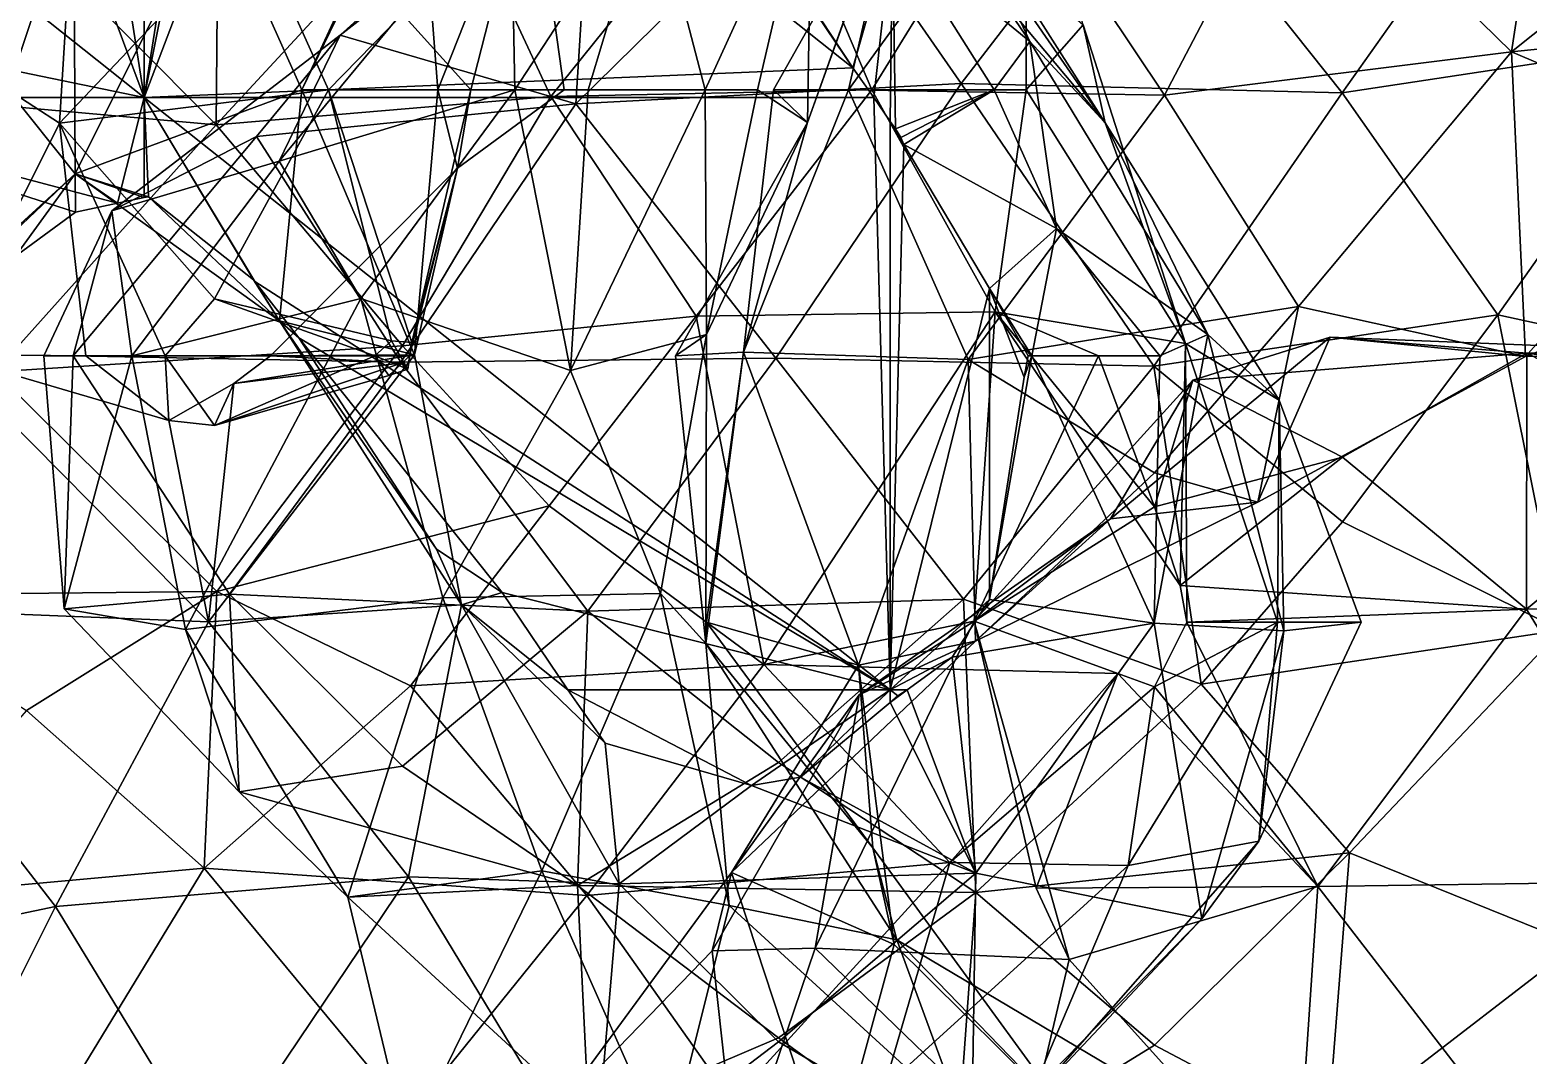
# Model space of a CAD drawing. Extents: x 290034 to 295698, y 4553723 to 4561693.
# Drawn here: x 295212.3 to 295312.7, y 4559483.7 to 4559552.4 of the extents above; entities that cross this region are included whole.
import ezdxf

# ---------------------------------------------------------------- set-up
doc = ezdxf.new("R2010")
doc.units = 0
doc.layers.add('Au_ppm_Pref_-_0_2', color=7, linetype='CONTINUOUS')

msp = doc.modelspace()

# ---------------------------------------------------------------- linework, layer by layer
at = {"layer": 'Au_ppm_Pref_-_0_2'}
for points in [[(295220, 4559547.87, 1895.91), (295170, 4559587.56, 1896.41), (295206.69, 4559583.38, 1896.98)], [(295170, 4559558.2, 1895.47), (295170, 4559587.56, 1896.41), (295220, 4559547.87, 1895.91)], [(295220, 4559547.87, 1895.91), (295206.69, 4559583.38, 1896.98), (295214.99, 4559579.83, 1897.02)], [(295220, 4559547.87, 1895.91), (295214.99, 4559579.83, 1897.02), (295220, 4559577.09, 1897.01)], [(295231.6, 4559578.35, 1897.9), (295220, 4559547.87, 1895.91), (295225.45, 4559574.99, 1897.33)], [(295220, 4559547.87, 1895.91), (295231.6, 4559578.35, 1897.9), (295267.49, 4559549.86, 1899.42)], [(295267.49, 4559549.86, 1899.42), (295231.6, 4559578.35, 1897.9), (295259.23, 4559562.12, 1899.01)], [(295224.24, 4559574.6, 1897.23), (295220, 4559547.87, 1895.91), (295220, 4559577.09, 1897.01)], [(295225.45, 4559574.99, 1897.33), (295220, 4559547.87, 1895.91), (295224.24, 4559574.6, 1897.23)], [(295270.62, 4559563.34, 1841.19), (295264.44, 4559546.19, 1834.75), (295272.03, 4559567.41, 1835.43)], [(295264.74, 4559564.03, 1828.58), (295272.03, 4559567.41, 1835.43), (295264.44, 4559546.19, 1834.75)], [(295297.27, 4559564.99, 1845.3), (295314.23, 4559567.92, 1841.68), (295311.63, 4559550.93, 1847.91)], [(295311.63, 4559550.93, 1847.91), (295314.23, 4559567.92, 1841.68), (295325.49, 4559561.97, 1845.73)], [(295225, 4559566.6, 1861.43), (295207.41, 4559563.5, 1863.29), (295224.81, 4559546.03, 1862.28)], [(295225, 4559566.6, 1861.43), (295224.81, 4559546.03, 1862.28), (295240.33, 4559562.8, 1862.39)], [(295270.15, 4559559.19, 1894.64), (295269.4, 4559566.19, 1890), (295279.35, 4559551.61, 1889.89)], [(295275.1, 4559560.77, 1884.57), (295279.35, 4559551.61, 1889.89), (295269.4, 4559566.19, 1890)], [(295313.19, 4559566.41, 1807.09), (295287.05, 4559564.8, 1807.21), (295300.29, 4559548.18, 1807.2)], [(295300.29, 4559548.18, 1807.2), (295323.73, 4559551.72, 1807.5), (295313.19, 4559566.41, 1807.09)], [(295250.04, 4559565.19, 1811.64), (295244.56, 4559562.38, 1817.43), (295233.13, 4559552.03, 1812.01)], [(295248.92, 4559547.45, 1806.89), (295250.04, 4559565.19, 1811.64), (295233.13, 4559552.03, 1812.01)], [(295247.24, 4559547.93, 1866.03), (295261.45, 4559565.59, 1866.03), (295240.33, 4559562.8, 1862.39)], [(295247.24, 4559547.93, 1866.03), (295268.75, 4559548.37, 1867.94), (295261.45, 4559565.59, 1866.03)], [(295264.83, 4559563.09, 1807.69), (295250.04, 4559565.19, 1811.64), (295248.92, 4559547.45, 1806.89)], [(295261.45, 4559565.59, 1866.03), (295268.75, 4559548.37, 1867.94), (295279.09, 4559565.1, 1870.44)], [(295279.11, 4559548.37, 1871.99), (295279.09, 4559565.1, 1870.44), (295268.75, 4559548.37, 1867.94)], [(295288.37, 4559548.02, 1845.91), (295278.07, 4559563.43, 1844.81), (295297.27, 4559564.99, 1845.3)], [(295279.11, 4559548.37, 1871.99), (295282.92, 4559552.74, 1876.83), (295279.09, 4559565.1, 1870.44)], [(295288.37, 4559548.02, 1845.91), (295297.27, 4559564.99, 1845.3), (295311.63, 4559550.93, 1847.91)], [(295238.43, 4559564.59, 1888.71), (295237.3, 4559562.96, 1889.78), (295230.57, 4559548.37, 1889.98)], [(295238.43, 4559564.59, 1888.71), (295230.57, 4559548.37, 1889.98), (295239.68, 4559548.37, 1883.89)], [(295245.93, 4559564.19, 1883.97), (295241.88, 4559548.37, 1880.61), (295237.3, 4559553.45, 1881.07)], [(295238.43, 4559564.59, 1888.71), (295239.68, 4559548.37, 1883.89), (295245.93, 4559564.19, 1883.97)], [(295248.15, 4559548.37, 1882.77), (295245.93, 4559564.19, 1883.97), (295239.68, 4559548.37, 1883.89)], [(295248.15, 4559548.37, 1882.77), (295241.88, 4559548.37, 1880.61), (295245.93, 4559564.19, 1883.97)], [(295264.74, 4559564.03, 1828.58), (295257.6, 4559548.37, 1825.68), (295253.96, 4559562.33, 1822.03)], [(295264.74, 4559564.03, 1828.58), (295261.09, 4559548.37, 1829.31), (295257.6, 4559548.37, 1825.68)], [(295264.44, 4559546.19, 1834.75), (295261.09, 4559548.37, 1829.31), (295264.74, 4559564.03, 1828.58)], [(295287.05, 4559564.8, 1807.21), (295264.83, 4559563.09, 1807.69), (295274.75, 4559548.8, 1807.09)], [(295287.05, 4559564.8, 1807.21), (295274.75, 4559548.8, 1807.09), (295300.29, 4559548.18, 1807.2)], [(295207.41, 4559563.5, 1863.29), (295198.78, 4559548.35, 1864.56), (295224.81, 4559546.03, 1862.28)], [(295264.83, 4559563.09, 1807.69), (295248.92, 4559547.45, 1806.89), (295274.75, 4559548.8, 1807.09)], [(295262.16, 4559548.37, 1841.19), (295270.62, 4559563.34, 1841.19), (295267.19, 4559548.37, 1844.92)], [(295270.62, 4559563.34, 1841.19), (295262.16, 4559548.37, 1841.19), (295264.44, 4559546.19, 1834.75)], [(295288.37, 4559548.02, 1845.91), (295267.19, 4559548.37, 1844.92), (295278.07, 4559563.43, 1844.81)], [(295270.62, 4559563.34, 1841.19), (295278.07, 4559563.43, 1844.81), (295267.19, 4559548.37, 1844.92)], [(295237.3, 4559562.96, 1889.78), (295224.7, 4559561.47, 1893.07), (295230.57, 4559548.37, 1889.98)], [(295247.24, 4559547.93, 1866.03), (295240.33, 4559562.8, 1862.39), (295224.81, 4559546.03, 1862.28)], [(295244.84, 4559548.37, 1819.82), (295229.04, 4559543.61, 1816.49), (295244.56, 4559562.38, 1817.43)], [(295244.56, 4559562.38, 1817.43), (295229.04, 4559543.61, 1816.49), (295233.13, 4559552.03, 1812.01)], [(295244.84, 4559548.37, 1819.82), (295244.56, 4559562.38, 1817.43), (295253.96, 4559562.33, 1822.03)], [(295249.76, 4559548.37, 1823.37), (295244.84, 4559548.37, 1819.82), (295253.96, 4559562.33, 1822.03)], [(295257.6, 4559548.37, 1825.68), (295249.76, 4559548.37, 1823.37), (295253.96, 4559562.33, 1822.03)], [(295267.49, 4559549.86, 1899.42), (295259.23, 4559562.12, 1899.01), (295259.68, 4559561.69, 1899.03)], [(295334.9, 4559553.33, 1848.93), (295311.63, 4559550.93, 1847.91), (295325.49, 4559561.97, 1845.73)], [(295214.33, 4559546.14, 1883.23), (295210.87, 4559548.37, 1888.71), (295215.28, 4559561.69, 1888.71)], [(295210.87, 4559548.37, 1888.71), (295215.36, 4559542.74, 1893.11), (295215.28, 4559561.69, 1888.71)], [(295214.33, 4559546.14, 1883.23), (295215.28, 4559561.69, 1888.71), (295227.23, 4559559.76, 1883.71)], [(295215.28, 4559561.69, 1888.71), (295215.36, 4559542.74, 1893.11), (295224.7, 4559561.47, 1893.07)], [(295230.57, 4559548.37, 1889.98), (295224.7, 4559561.47, 1893.07), (295215.36, 4559542.74, 1893.11)], [(295259.68, 4559561.69, 1899.03), (295270.15, 4559559.19, 1894.64), (295267.49, 4559549.86, 1899.42)], [(295284.41, 4559546.16, 1883.25), (295275.1, 4559560.77, 1884.57), (295271.68, 4559561.35, 1882.77)], [(295284.41, 4559546.16, 1883.25), (295271.68, 4559561.35, 1882.77), (295275.1, 4559559.63, 1880.58)], [(295284.41, 4559546.16, 1883.25), (295279.35, 4559551.61, 1889.89), (295275.1, 4559560.77, 1884.57)], [(295214.33, 4559546.14, 1883.23), (295227.23, 4559559.76, 1883.71), (295232.35, 4559548.37, 1880.43)], [(295232.35, 4559548.37, 1880.43), (295227.23, 4559559.76, 1883.71), (295237.3, 4559553.45, 1881.07)], [(295270.15, 4559559.19, 1894.64), (295268.89, 4559547.87, 1899.44), (295267.49, 4559549.86, 1899.42)], [(295270.15, 4559559.19, 1894.64), (295270, 4559546.26, 1899.47), (295268.89, 4559547.87, 1899.44)], [(295270.15, 4559559.19, 1894.64), (295270.35, 4559545.76, 1899.48), (295270, 4559546.26, 1899.47)], [(295276.97, 4559548.37, 1894.64), (295270.35, 4559545.76, 1899.48), (295270.15, 4559559.19, 1894.64)], [(295276.97, 4559548.37, 1894.64), (295270.15, 4559559.19, 1894.64), (295279.35, 4559551.61, 1889.89)], [(295284.41, 4559546.16, 1883.25), (295275.1, 4559559.63, 1880.58), (295282.92, 4559552.74, 1876.83)], [(295220, 4559547.87, 1895.91), (295191.46, 4559547.87, 1895.47), (295170, 4559558.2, 1895.47)], [(295232.35, 4559548.37, 1880.43), (295237.3, 4559553.45, 1881.07), (295241.88, 4559548.37, 1880.61)], [(295334.9, 4559553.33, 1848.93), (295325.49, 4559545.06, 1851.97), (295311.63, 4559550.93, 1847.91)], [(295229.04, 4559543.61, 1816.49), (295217.82, 4559540.28, 1811.49), (295233.13, 4559552.03, 1812.01)], [(295227.52, 4559545.25, 1807.92), (295233.13, 4559552.03, 1812.01), (295217.82, 4559540.28, 1811.49)], [(295227.52, 4559545.25, 1807.92), (295248.92, 4559547.45, 1806.89), (295233.13, 4559552.03, 1812.01)], [(295279.11, 4559548.37, 1871.99), (295289.78, 4559531.38, 1876.83), (295282.92, 4559552.74, 1876.83)], [(295284.41, 4559546.16, 1883.25), (295282.92, 4559552.74, 1876.83), (295289.78, 4559531.38, 1876.83)], [(295276.97, 4559548.37, 1894.64), (295279.35, 4559551.61, 1889.89), (295281.13, 4559539.08, 1894.64)], [(295281.13, 4559539.08, 1894.64), (295279.35, 4559551.61, 1889.89), (295291.29, 4559531.98, 1888.68)], [(295284.41, 4559546.16, 1883.25), (295291.29, 4559531.98, 1888.68), (295279.35, 4559551.61, 1889.89)], [(295288.37, 4559548.02, 1845.91), (295311.63, 4559550.93, 1847.91), (295297.36, 4559533.86, 1849.61)], [(295312.58, 4559530.51, 1853.18), (295297.36, 4559533.86, 1849.61), (295311.63, 4559550.93, 1847.91)], [(295300.29, 4559548.18, 1807.2), (295310.72, 4559533.3, 1807.5), (295323.73, 4559551.72, 1807.5)], [(295310.72, 4559533.3, 1807.5), (295327.8, 4559529.57, 1810.02), (295323.73, 4559551.72, 1807.5)], [(295311.63, 4559550.93, 1847.91), (295325.49, 4559545.06, 1851.97), (295312.58, 4559530.51, 1853.18)], [(295267.49, 4559549.86, 1899.42), (295268.89, 4559547.87, 1899.44), (295220, 4559547.87, 1895.91)], [(295198.78, 4559548.35, 1864.56), (295209.98, 4559529.49, 1864), (295224.81, 4559546.03, 1862.28)], [(295206.57, 4559530.66, 1887.51), (295215.36, 4559542.74, 1893.11), (295210.87, 4559548.37, 1888.71)], [(295206.57, 4559530.66, 1887.51), (295210.87, 4559548.37, 1888.71), (295214.33, 4559546.14, 1883.23)], [(295224.7, 4559534.37, 1881.49), (295214.33, 4559546.14, 1883.23), (295232.35, 4559548.37, 1880.43)], [(295229.06, 4559532.9, 1894.64), (295230.57, 4559548.37, 1889.98), (295215.36, 4559542.74, 1893.11)], [(295224.7, 4559534.37, 1881.49), (295232.35, 4559548.37, 1880.43), (295236.58, 4559531.57, 1876.83)], [(295247.24, 4559547.93, 1866.03), (295224.81, 4559546.03, 1862.28), (295237.3, 4559531.24, 1862.82)], [(295244.84, 4559548.37, 1819.82), (295234.52, 4559534.4, 1820.03), (295229.04, 4559543.61, 1816.49)], [(295238.11, 4559530.62, 1888.75), (295230.57, 4559548.37, 1889.98), (295229.06, 4559532.9, 1894.64)], [(295238.11, 4559530.62, 1888.75), (295239.68, 4559548.37, 1883.89), (295230.57, 4559548.37, 1889.98)], [(295232.35, 4559548.37, 1880.43), (295241.88, 4559548.37, 1880.61), (295237.94, 4559531.46, 1876.83)], [(295232.35, 4559548.37, 1880.43), (295237.94, 4559531.46, 1876.83), (295236.58, 4559531.57, 1876.83)], [(295234.52, 4559534.4, 1820.03), (295244.84, 4559548.37, 1819.82), (295248.57, 4559529.57, 1823.72)], [(295247.24, 4559547.93, 1866.03), (295237.3, 4559531.24, 1862.82), (295256.98, 4559533.22, 1866.7)], [(295241, 4559543.13, 1882.77), (295237.94, 4559531.46, 1876.83), (295241.88, 4559548.37, 1880.61)], [(295238.11, 4559530.62, 1888.75), (295241, 4559543.13, 1882.77), (295239.68, 4559548.37, 1883.89)], [(295248.15, 4559548.37, 1882.77), (295239.68, 4559548.37, 1883.89), (295241, 4559543.13, 1882.77)], [(295248.15, 4559548.37, 1882.77), (295241, 4559543.13, 1882.77), (295241.88, 4559548.37, 1880.61)], [(295248.57, 4559529.57, 1823.72), (295244.84, 4559548.37, 1819.82), (295249.76, 4559548.37, 1823.37)], [(295247.24, 4559547.93, 1866.03), (295256.98, 4559533.22, 1866.7), (295268.75, 4559548.37, 1867.94)], [(295248.57, 4559529.57, 1823.72), (295257.6, 4559548.37, 1825.68), (295257.67, 4559531.98, 1830.1)], [(295257.6, 4559548.37, 1825.68), (295248.57, 4559529.57, 1823.72), (295249.76, 4559548.37, 1823.37)], [(295274.75, 4559548.8, 1807.09), (295248.92, 4559547.45, 1806.89), (295262.33, 4559530.4, 1806.39)], [(295256.98, 4559533.22, 1866.7), (295277.03, 4559533.5, 1869.84), (295268.75, 4559548.37, 1867.94)], [(295261.09, 4559548.37, 1829.31), (295257.67, 4559531.98, 1830.1), (295257.6, 4559548.37, 1825.68)], [(295264.44, 4559546.19, 1834.75), (295257.67, 4559531.98, 1830.1), (295261.09, 4559548.37, 1829.31)], [(295262.16, 4559548.37, 1841.19), (295267.19, 4559548.37, 1844.92), (295260.17, 4559530.81, 1841.31)], [(295260.17, 4559530.81, 1841.31), (295267.19, 4559548.37, 1844.92), (295275.22, 4559530.31, 1846.73)], [(295264.44, 4559546.19, 1834.75), (295262.16, 4559548.37, 1841.19), (295260.17, 4559530.81, 1841.31)], [(295274.75, 4559548.8, 1807.09), (295262.33, 4559530.4, 1806.39), (295287.67, 4559529.87, 1807.59)], [(295288.37, 4559548.02, 1845.91), (295275.22, 4559530.31, 1846.73), (295267.19, 4559548.37, 1844.92)], [(295279.11, 4559548.37, 1871.99), (295268.75, 4559548.37, 1867.94), (295277.03, 4559533.5, 1869.84)], [(295276.97, 4559548.37, 1894.64), (295270.7, 4559545.19, 1899.49), (295270.35, 4559545.76, 1899.48)], [(295270.91, 4559544.71, 1899.49), (295270.7, 4559545.19, 1899.49), (295276.97, 4559548.37, 1894.64)], [(295270.91, 4559544.71, 1899.49), (295276.97, 4559548.37, 1894.64), (295281.13, 4559539.08, 1894.64)], [(295300.29, 4559548.18, 1807.2), (295274.75, 4559548.8, 1807.09), (295287.67, 4559529.87, 1807.59)], [(295288.37, 4559548.02, 1845.91), (295297.36, 4559533.86, 1849.61), (295275.22, 4559530.31, 1846.73)], [(295277.03, 4559533.5, 1869.84), (295289.78, 4559531.38, 1876.83), (295279.11, 4559548.37, 1871.99)], [(295300.29, 4559548.18, 1807.2), (295287.67, 4559529.87, 1807.59), (295310.72, 4559533.3, 1807.5)], [(295220, 4559547.87, 1895.91), (295218.2, 4559540.78, 1895.47), (295191.46, 4559547.87, 1895.47)], [(295215.39, 4559540.18, 1895.39), (295203.34, 4559531.36, 1894.69), (295191.46, 4559547.87, 1895.47)], [(295218.2, 4559540.78, 1895.47), (295215.39, 4559540.18, 1895.39), (295191.46, 4559547.87, 1895.47)], [(295220, 4559547.87, 1895.91), (295220, 4559541.16, 1895.52), (295218.2, 4559540.78, 1895.47)], [(295220.29, 4559541.2, 1895.55), (295220, 4559541.16, 1895.52), (295220, 4559547.87, 1895.91)], [(295220, 4559547.87, 1895.91), (295227.32, 4559535.66, 1895.88), (295220.29, 4559541.2, 1895.55)], [(295220, 4559547.87, 1895.91), (295227.42, 4559535.54, 1895.88), (295227.32, 4559535.66, 1895.88)], [(295270, 4559508.19, 1898.22), (295227.42, 4559535.54, 1895.88), (295220, 4559547.87, 1895.91)], [(295268.89, 4559547.87, 1899.44), (295270, 4559508.19, 1898.22), (295220, 4559547.87, 1895.91)], [(295227.52, 4559545.25, 1807.92), (295237.2, 4559530.14, 1805.25), (295248.92, 4559547.45, 1806.89)], [(295248.92, 4559547.45, 1806.89), (295237.2, 4559530.14, 1805.25), (295262.33, 4559530.4, 1806.39)], [(295270, 4559508.19, 1898.22), (295268.89, 4559547.87, 1899.44), (295270, 4559546.26, 1899.47)], [(295216.09, 4559530.55, 1882.77), (295206.57, 4559530.66, 1887.51), (295214.33, 4559546.14, 1883.23)], [(295237.3, 4559531.24, 1862.82), (295224.81, 4559546.03, 1862.28), (295209.98, 4559529.49, 1864)], [(295221.39, 4559530.55, 1881.21), (295214.33, 4559546.14, 1883.23), (295224.7, 4559534.37, 1881.49)], [(295221.39, 4559530.55, 1881.21), (295216.09, 4559530.55, 1882.77), (295214.33, 4559546.14, 1883.23)], [(295264.44, 4559546.19, 1834.75), (295260.17, 4559530.81, 1841.31), (295255.61, 4559530.55, 1835.25)], [(295264.44, 4559546.19, 1834.75), (295255.61, 4559530.55, 1835.25), (295257.67, 4559531.98, 1830.1)], [(295270.35, 4559545.76, 1899.48), (295270.91, 4559544.71, 1899.49), (295270, 4559546.26, 1899.47)], [(295270, 4559546.26, 1899.47), (295270.91, 4559544.71, 1899.49), (295270, 4559508.19, 1898.22)], [(295284.41, 4559546.16, 1883.25), (295296.07, 4559527.58, 1882.77), (295291.29, 4559531.98, 1888.68)], [(295284.41, 4559546.16, 1883.25), (295289.78, 4559531.38, 1876.83), (295296.07, 4559527.58, 1882.77)], [(295215.24, 4559530.55, 1807.03), (295237.2, 4559530.14, 1805.25), (295227.52, 4559545.25, 1807.92)], [(295215.24, 4559530.55, 1807.03), (295227.52, 4559545.25, 1807.92), (295217.82, 4559540.28, 1811.49)], [(295270.35, 4559545.76, 1899.48), (295270.7, 4559545.19, 1899.49), (295270.91, 4559544.71, 1899.49)], [(295325.49, 4559545.06, 1851.97), (295335.03, 4559539.3, 1854.54), (295312.58, 4559530.51, 1853.18)], [(295270.91, 4559544.71, 1899.49), (295276.64, 4559535.07, 1899.59), (295270, 4559508.19, 1898.22)], [(295276.64, 4559535.07, 1899.59), (295270.91, 4559544.71, 1899.49), (295281.13, 4559539.08, 1894.64)], [(295229.04, 4559543.61, 1816.49), (295219.17, 4559530.55, 1816.03), (295217.82, 4559540.28, 1811.49)], [(295219.17, 4559530.55, 1816.03), (295229.04, 4559543.61, 1816.49), (295234.52, 4559534.4, 1820.03)], [(295238.11, 4559530.62, 1888.75), (295228.46, 4559530.55, 1882.77), (295241, 4559543.13, 1882.77)], [(295228.46, 4559530.55, 1882.77), (295237.77, 4559530.55, 1877.05), (295241, 4559543.13, 1882.77)], [(295241, 4559543.13, 1882.77), (295237.77, 4559530.55, 1877.05), (295237.94, 4559531.46, 1876.83)], [(295201.01, 4559529.65, 1894.56), (295215.36, 4559542.74, 1893.11), (295200.64, 4559529.28, 1894.53)], [(295215.36, 4559542.74, 1893.11), (295206.57, 4559530.66, 1887.51), (295200.64, 4559529.28, 1894.53)], [(295203.34, 4559531.36, 1894.69), (295215.36, 4559542.74, 1893.11), (295201.01, 4559529.65, 1894.56)], [(295215.36, 4559542.74, 1893.11), (295203.34, 4559531.36, 1894.69), (295215.39, 4559540.18, 1895.39)], [(295220, 4559541.16, 1895.52), (295215.36, 4559542.74, 1893.11), (295218.2, 4559540.78, 1895.47)], [(295220.29, 4559541.2, 1895.55), (295215.36, 4559542.74, 1893.11), (295220, 4559541.16, 1895.52)], [(295218.2, 4559540.78, 1895.47), (295215.36, 4559542.74, 1893.11), (295215.39, 4559540.18, 1895.39)], [(295229.06, 4559532.9, 1894.64), (295215.36, 4559542.74, 1893.11), (295220.29, 4559541.2, 1895.55)], [(295229.06, 4559532.9, 1894.64), (295220.29, 4559541.2, 1895.55), (295227.32, 4559535.66, 1895.88)], [(295215.24, 4559530.55, 1807.03), (295217.82, 4559540.28, 1811.49), (295213.28, 4559530.55, 1811.49)], [(295219.17, 4559530.55, 1816.03), (295213.28, 4559530.55, 1811.49), (295217.82, 4559540.28, 1811.49)], [(295276.64, 4559535.07, 1899.59), (295281.13, 4559539.08, 1894.64), (295279.49, 4559530.55, 1899.53)], [(295281.13, 4559539.08, 1894.64), (295288.06, 4559530.55, 1894.64), (295279.49, 4559530.55, 1899.53)], [(295281.13, 4559539.08, 1894.64), (295291.29, 4559531.98, 1888.68), (295288.06, 4559530.55, 1894.64)], [(295312.58, 4559530.51, 1853.18), (295335.03, 4559539.3, 1854.54), (295325.21, 4559530.78, 1858.8)], [(295227.42, 4559535.54, 1895.88), (295229.06, 4559532.9, 1894.64), (295227.32, 4559535.66, 1895.88)], [(295230.37, 4559531.76, 1895.93), (295227.42, 4559535.54, 1895.88), (295270, 4559508.19, 1898.22)], [(295230.37, 4559531.76, 1895.93), (295229.06, 4559532.9, 1894.64), (295227.42, 4559535.54, 1895.88)], [(295276.64, 4559535.07, 1899.59), (295276.64, 4559514.23, 1898.91), (295270, 4559508.19, 1898.22)], [(295276.64, 4559535.07, 1899.59), (295278.97, 4559529.13, 1899.57), (295276.64, 4559514.23, 1898.91)], [(295276.64, 4559535.07, 1899.59), (295279.23, 4559530.55, 1899.64), (295278.97, 4559529.13, 1899.57)], [(295276.64, 4559535.07, 1899.59), (295279.49, 4559530.55, 1899.53), (295279.23, 4559530.55, 1899.64)], [(295219.17, 4559530.55, 1816.03), (295234.52, 4559534.4, 1820.03), (295222.76, 4559512.22, 1818.52)], [(295235.45, 4559530.55, 1876.83), (295221.39, 4559530.55, 1881.21), (295224.7, 4559534.37, 1881.49)], [(295234.52, 4559534.4, 1820.03), (295240.01, 4559514.36, 1822.36), (295222.76, 4559512.22, 1818.52)], [(295235.45, 4559530.55, 1876.83), (295224.7, 4559534.37, 1881.49), (295236.58, 4559531.57, 1876.83)], [(295240.01, 4559514.36, 1822.36), (295234.52, 4559534.4, 1820.03), (295248.57, 4559529.57, 1823.72)], [(295275.22, 4559530.31, 1846.73), (295297.36, 4559533.86, 1849.61), (295287.7, 4559522.72, 1850.46)], [(295297.36, 4559533.86, 1849.61), (295294.63, 4559520.75, 1853.07), (295287.7, 4559522.72, 1850.46)], [(295294.63, 4559520.75, 1853.07), (295297.36, 4559533.86, 1849.61), (295312.58, 4559530.51, 1853.18)], [(295239.58, 4559517.6, 1895.96), (295229.06, 4559532.9, 1894.64), (295230.37, 4559531.76, 1895.93)], [(295241.26, 4559513.88, 1894.29), (295229.06, 4559532.9, 1894.64), (295239.58, 4559517.6, 1895.96)], [(295238.11, 4559530.62, 1888.75), (295229.06, 4559532.9, 1894.64), (295241.26, 4559513.88, 1894.29)], [(295247.14, 4559520.51, 1866.24), (295256.98, 4559533.22, 1866.7), (295237.3, 4559531.24, 1862.82)], [(295247.14, 4559520.51, 1866.24), (295261.52, 4559509.88, 1869.54), (295256.98, 4559533.22, 1866.7)], [(295261.52, 4559509.88, 1869.54), (295277.03, 4559533.5, 1869.84), (295256.98, 4559533.22, 1866.7)], [(295277.03, 4559533.5, 1869.84), (295261.52, 4559509.88, 1869.54), (295275.61, 4559512.79, 1865.22)], [(295275.61, 4559512.79, 1865.22), (295283.95, 4559530.55, 1866.72), (295277.03, 4559533.5, 1869.84)], [(295289.42, 4559515.17, 1870.89), (295289.78, 4559531.38, 1876.83), (295277.03, 4559533.5, 1869.84)], [(295287.7, 4559520.45, 1868.31), (295289.42, 4559515.17, 1870.89), (295277.03, 4559533.5, 1869.84)], [(295287.7, 4559520.45, 1868.31), (295277.03, 4559533.5, 1869.84), (295283.95, 4559530.55, 1866.72)], [(295310.72, 4559533.3, 1807.5), (295287.67, 4559529.87, 1807.59), (295300.3, 4559519.44, 1807.79)], [(295300.3, 4559519.44, 1807.79), (295314.97, 4559512.19, 1810.42), (295310.72, 4559533.3, 1807.5)], [(295327.8, 4559529.57, 1810.02), (295310.72, 4559533.3, 1807.5), (295314.97, 4559512.19, 1810.42)], [(295257.67, 4559531.98, 1830.1), (295254.6, 4559514.65, 1829.61), (295248.57, 4559529.57, 1823.72)], [(295257.67, 4559531.98, 1830.1), (295257.63, 4559511.29, 1836.24), (295254.6, 4559514.65, 1829.61)], [(295255.61, 4559530.55, 1835.25), (295257.63, 4559511.29, 1836.24), (295257.67, 4559531.98, 1830.1)], [(295288.06, 4559530.55, 1894.64), (295291.29, 4559531.98, 1888.68), (295287.69, 4559512.66, 1894.66)], [(295291.29, 4559531.98, 1888.68), (295296.38, 4559512.14, 1888.4), (295287.69, 4559512.66, 1894.66)], [(295296.38, 4559512.14, 1888.4), (295291.29, 4559531.98, 1888.68), (295296.07, 4559527.58, 1882.77)], [(295224.86, 4559514.77, 1865.81), (295237.3, 4559531.24, 1862.82), (295209.98, 4559529.49, 1864)], [(295247.14, 4559520.51, 1866.24), (295237.3, 4559531.24, 1862.82), (295224.86, 4559514.77, 1865.81)], [(295243.99, 4559514.71, 1896.2), (295230.37, 4559531.76, 1895.93), (295270, 4559508.19, 1898.22)], [(295243.99, 4559514.71, 1896.2), (295239.58, 4559517.6, 1895.96), (295230.37, 4559531.76, 1895.93)], [(295235.45, 4559530.55, 1876.83), (295236.58, 4559531.57, 1876.83), (295237.67, 4559529.67, 1876.2)], [(295236.58, 4559531.57, 1876.83), (295237.94, 4559531.46, 1876.83), (295237.67, 4559529.67, 1876.2)], [(295237.77, 4559530.55, 1877.05), (295237.67, 4559529.67, 1876.2), (295237.94, 4559531.46, 1876.83)], [(295290.27, 4559528.93, 1863.64), (295284.75, 4559519.65, 1858.09), (295299.47, 4559531.8, 1859)], [(295294.63, 4559520.75, 1853.07), (295299.47, 4559531.8, 1859), (295284.75, 4559519.65, 1858.09)], [(295289.42, 4559515.17, 1870.89), (295289.88, 4559512.73, 1871.92), (295289.78, 4559531.38, 1876.83)], [(295296.07, 4559527.58, 1882.77), (295289.78, 4559531.38, 1876.83), (295295.94, 4559512.73, 1877.6)], [(295295.94, 4559512.73, 1877.6), (295289.78, 4559531.38, 1876.83), (295289.88, 4559512.73, 1871.92)], [(295290.27, 4559528.93, 1863.64), (295299.47, 4559531.8, 1859), (295312.66, 4559530.74, 1865)], [(295299.47, 4559531.8, 1859), (295294.63, 4559520.75, 1853.07), (295312.58, 4559530.51, 1853.18)], [(295312.58, 4559530.51, 1853.18), (295325.21, 4559530.78, 1858.8), (295299.47, 4559531.8, 1859)], [(295299.47, 4559531.8, 1859), (295325.21, 4559530.78, 1858.8), (295312.66, 4559530.74, 1865)], [(295206.57, 4559530.66, 1887.51), (295224.3, 4559512.74, 1888.74), (295198.49, 4559513.78, 1887.39)], [(295221.64, 4559526.22, 1882.77), (295224.3, 4559512.74, 1888.74), (295206.57, 4559530.66, 1887.51)], [(295216.09, 4559530.55, 1882.77), (295221.64, 4559526.22, 1882.77), (295206.57, 4559530.66, 1887.51)], [(295215.24, 4559530.55, 1807.03), (295213.28, 4559530.55, 1811.49), (295214.64, 4559513.61, 1811.95)], [(295219.17, 4559530.55, 1816.03), (295214.64, 4559513.61, 1811.95), (295213.28, 4559530.55, 1811.49)], [(295215.24, 4559530.55, 1807.03), (295214.64, 4559513.61, 1811.95), (295225.72, 4559514.6, 1806.66)], [(295219.17, 4559530.55, 1816.03), (295222.76, 4559512.22, 1818.52), (295214.64, 4559513.61, 1811.95)], [(295215.24, 4559530.55, 1807.03), (295225.72, 4559514.6, 1806.66), (295237.2, 4559530.14, 1805.25)], [(295221.39, 4559530.55, 1881.21), (295221.64, 4559526.22, 1882.77), (295216.09, 4559530.55, 1882.77)], [(295221.39, 4559530.55, 1881.21), (295224.7, 4559525.89, 1881.21), (295221.64, 4559526.22, 1882.77)], [(295235.45, 4559530.55, 1876.83), (295224.7, 4559525.89, 1881.21), (295221.39, 4559530.55, 1881.21)], [(295238.11, 4559530.62, 1888.75), (295241.26, 4559513.88, 1894.29), (295224.3, 4559512.74, 1888.74)], [(295238.11, 4559530.62, 1888.75), (295224.3, 4559512.74, 1888.74), (295226.01, 4559528.7, 1882.77)], [(295235.45, 4559530.55, 1876.83), (295236.38, 4559529.25, 1876.83), (295224.7, 4559525.89, 1881.21)], [(295224.7, 4559525.89, 1881.21), (295236.38, 4559529.25, 1876.83), (295237.3, 4559530.1, 1876.98)], [(295224.7, 4559525.89, 1881.21), (295237.3, 4559530.1, 1876.98), (295226.01, 4559528.7, 1882.77)], [(295225.72, 4559514.6, 1806.66), (295249.73, 4559513.45, 1806.43), (295237.2, 4559530.14, 1805.25)], [(295238.11, 4559530.62, 1888.75), (295226.01, 4559528.7, 1882.77), (295228.46, 4559530.55, 1882.77)], [(295228.46, 4559530.55, 1882.77), (295226.01, 4559528.7, 1882.77), (295237.3, 4559530.1, 1876.98)], [(295228.46, 4559530.55, 1882.77), (295237.3, 4559530.1, 1876.98), (295237.77, 4559530.55, 1877.05)], [(295235.45, 4559530.55, 1876.83), (295237.67, 4559529.67, 1876.2), (295236.38, 4559529.25, 1876.83)], [(295237.3, 4559530.1, 1876.98), (295236.38, 4559529.25, 1876.83), (295237.67, 4559529.67, 1876.2)], [(295262.33, 4559530.4, 1806.39), (295237.2, 4559530.14, 1805.25), (295249.73, 4559513.45, 1806.43)], [(295237.3, 4559530.1, 1876.98), (295237.67, 4559529.67, 1876.2), (295237.77, 4559530.55, 1877.05)], [(295249.73, 4559513.45, 1806.43), (295274.91, 4559514.26, 1807.57), (295262.33, 4559530.4, 1806.39)], [(295260.17, 4559530.81, 1841.31), (295257.63, 4559511.29, 1836.24), (295255.61, 4559530.55, 1835.25)], [(295260.17, 4559530.81, 1841.31), (295257.68, 4559512.73, 1841.19), (295257.63, 4559511.29, 1836.24)], [(295257.68, 4559512.73, 1841.19), (295260.17, 4559530.81, 1841.31), (295267.86, 4559509.85, 1846.65)], [(295267.86, 4559509.85, 1846.65), (295260.17, 4559530.81, 1841.31), (295275.22, 4559530.31, 1846.73)], [(295262.33, 4559530.4, 1806.39), (295274.91, 4559514.26, 1807.57), (295287.67, 4559529.87, 1807.59)], [(295275.22, 4559530.31, 1846.73), (295275.7, 4559511.44, 1853.12), (295267.86, 4559509.85, 1846.65)], [(295274.91, 4559514.26, 1807.57), (295290.84, 4559508.56, 1808.62), (295287.67, 4559529.87, 1807.59)], [(295287.7, 4559522.72, 1850.46), (295275.7, 4559511.44, 1853.12), (295275.22, 4559530.31, 1846.73)], [(295275.61, 4559512.79, 1865.22), (295287.7, 4559520.45, 1868.31), (295283.95, 4559530.55, 1866.72)], [(295276.64, 4559514.23, 1898.91), (295278.97, 4559529.13, 1899.57), (295279.49, 4559530.55, 1899.53)], [(295279.49, 4559530.55, 1899.53), (295287.69, 4559512.66, 1894.66), (295276.64, 4559514.23, 1898.91)], [(295279.49, 4559530.55, 1899.53), (295278.97, 4559529.13, 1899.57), (295279.23, 4559530.55, 1899.64)], [(295279.49, 4559530.55, 1899.53), (295288.06, 4559530.55, 1894.64), (295287.69, 4559512.66, 1894.66)], [(295287.67, 4559529.87, 1807.59), (295290.84, 4559508.56, 1808.62), (295300.3, 4559519.44, 1807.79)], [(295290.27, 4559528.93, 1863.64), (295312.66, 4559530.74, 1865), (295300.3, 4559523.77, 1868.63)], [(295312.64, 4559513.6, 1871.38), (295300.3, 4559523.77, 1868.63), (295312.66, 4559530.74, 1865)], [(295312.64, 4559513.6, 1871.38), (295312.66, 4559530.74, 1865), (295325.49, 4559524.2, 1868.77)], [(295312.66, 4559530.74, 1865), (295325.21, 4559530.78, 1858.8), (295338.13, 4559527.2, 1865.17)], [(295325.49, 4559524.2, 1868.77), (295312.66, 4559530.74, 1865), (295338.13, 4559527.2, 1865.17)], [(295209.98, 4559529.49, 1864), (295200.06, 4559514.52, 1867.25), (295224.86, 4559514.77, 1865.81)], [(295254.6, 4559514.65, 1829.61), (295240.01, 4559514.36, 1822.36), (295248.57, 4559529.57, 1823.72)], [(295290.27, 4559528.93, 1863.64), (295287.7, 4559520.45, 1868.31), (295275.61, 4559512.79, 1865.22)], [(295275.61, 4559512.79, 1865.22), (295284.75, 4559519.65, 1858.09), (295290.27, 4559528.93, 1863.64)], [(295287.7, 4559520.45, 1868.31), (295290.27, 4559528.93, 1863.64), (295300.3, 4559523.77, 1868.63)], [(295224.3, 4559512.74, 1888.74), (295221.64, 4559526.22, 1882.77), (295226.01, 4559528.7, 1882.77)], [(295221.64, 4559526.22, 1882.77), (295224.7, 4559525.89, 1881.21), (295226.01, 4559528.7, 1882.77)], [(295296.07, 4559527.58, 1882.77), (295295.94, 4559512.73, 1877.6), (295301.55, 4559512.73, 1882.77)], [(295296.07, 4559527.58, 1882.77), (295301.55, 4559512.73, 1882.77), (295296.38, 4559512.14, 1888.4)], [(295335.71, 4559513.94, 1872.51), (295312.64, 4559513.6, 1871.38), (295325.49, 4559524.2, 1868.77)], [(295287.7, 4559520.45, 1868.31), (295300.3, 4559523.77, 1868.63), (295289.42, 4559515.17, 1870.89)], [(295289.42, 4559515.17, 1870.89), (295300.3, 4559523.77, 1868.63), (295312.64, 4559513.6, 1871.38)], [(295287.7, 4559522.72, 1850.46), (295294.63, 4559520.75, 1853.07), (295275.7, 4559511.44, 1853.12)], [(295224.86, 4559514.77, 1865.81), (295237.85, 4559508.46, 1870.24), (295247.14, 4559520.51, 1866.24)], [(295237.85, 4559508.46, 1870.24), (295261.52, 4559509.88, 1869.54), (295247.14, 4559520.51, 1866.24)], [(295294.63, 4559520.75, 1853.07), (295284.75, 4559519.65, 1858.09), (295275.7, 4559511.44, 1853.12)], [(295275.61, 4559512.79, 1865.22), (295267.92, 4559507.86, 1858.05), (295284.75, 4559519.65, 1858.09)], [(295267.92, 4559507.86, 1858.05), (295275.7, 4559511.44, 1853.12), (295284.75, 4559519.65, 1858.09)], [(295314.97, 4559512.19, 1810.42), (295300.3, 4559519.44, 1807.79), (295290.84, 4559508.56, 1808.62)], [(295243.99, 4559514.71, 1896.2), (295241.26, 4559513.88, 1894.29), (295239.58, 4559517.6, 1895.96)], [(295224.86, 4559514.77, 1865.81), (295200.06, 4559514.52, 1867.25), (295212.1, 4559506.81, 1868.91)], [(295224.01, 4559496.24, 1871.5), (295224.86, 4559514.77, 1865.81), (295212.1, 4559506.81, 1868.91)], [(295224.01, 4559496.24, 1871.5), (295237.85, 4559508.46, 1870.24), (295224.86, 4559514.77, 1865.81)], [(295289.88, 4559512.73, 1871.92), (295289.42, 4559515.17, 1870.89), (295312.64, 4559513.6, 1871.38)], [(295198.49, 4559513.78, 1887.39), (295214.05, 4559493.68, 1888.43), (295195.71, 4559489.83, 1884.28)], [(295198.49, 4559513.78, 1887.39), (295224.3, 4559512.74, 1888.74), (295214.05, 4559493.68, 1888.43)], [(295226.37, 4559501.35, 1812.85), (295225.72, 4559514.6, 1806.66), (295214.64, 4559513.61, 1811.95)], [(295240.01, 4559514.36, 1822.36), (295233.65, 4559494.3, 1817.44), (295222.76, 4559512.22, 1818.52)], [(295224.3, 4559512.74, 1888.74), (295241.26, 4559513.88, 1894.29), (295237.7, 4559495.66, 1889.83)], [(295226.37, 4559501.35, 1812.85), (295237.3, 4559503.07, 1808.27), (295225.72, 4559514.6, 1806.66)], [(295249.73, 4559513.45, 1806.43), (295225.72, 4559514.6, 1806.66), (295237.3, 4559503.07, 1808.27)], [(295246.64, 4559496.06, 1824.46), (295233.65, 4559494.3, 1817.44), (295240.01, 4559514.36, 1822.36)], [(295241.26, 4559513.88, 1894.29), (295251.83, 4559495.19, 1893.19), (295237.7, 4559495.66, 1889.83)], [(295254.6, 4559514.65, 1829.61), (295246.64, 4559496.06, 1824.46), (295240.01, 4559514.36, 1822.36)], [(295241.26, 4559513.88, 1894.29), (295243.99, 4559514.71, 1896.2), (295248.39, 4559508.19, 1896.22)], [(295248.39, 4559508.19, 1896.22), (295250.88, 4559504.61, 1896.28), (295241.26, 4559513.88, 1894.29)], [(295241.26, 4559513.88, 1894.29), (295250.88, 4559504.61, 1896.28), (295251.83, 4559495.19, 1893.19)], [(295248.39, 4559508.19, 1896.22), (295243.99, 4559514.71, 1896.2), (295270, 4559508.19, 1898.22)], [(295259.19, 4559493.74, 1829.84), (295246.64, 4559496.06, 1824.46), (295254.6, 4559514.65, 1829.61)], [(295249.73, 4559513.45, 1806.43), (295262.5, 4559503.31, 1808.35), (295274.91, 4559514.26, 1807.57)], [(295254.6, 4559514.65, 1829.61), (295257.63, 4559511.29, 1836.24), (295259.19, 4559493.74, 1829.84)], [(295262.5, 4559503.31, 1808.35), (295275.72, 4559494.62, 1811.26), (295274.91, 4559514.26, 1807.57)], [(295276.64, 4559514.23, 1898.91), (295274.15, 4559510.38, 1898.6), (295270, 4559508.19, 1898.22)], [(295276.64, 4559514.23, 1898.91), (295287.69, 4559512.66, 1894.66), (295274.15, 4559510.38, 1898.6)], [(295274.91, 4559514.26, 1807.57), (295275.72, 4559494.62, 1811.26), (295290.84, 4559508.56, 1808.62)], [(295335.71, 4559513.94, 1872.51), (295323.77, 4559495.38, 1873.44), (295312.64, 4559513.6, 1871.38)], [(295222.76, 4559512.22, 1818.52), (295226.37, 4559501.35, 1812.85), (295214.64, 4559513.61, 1811.95)], [(295237.3, 4559503.07, 1808.27), (295249.04, 4559495.08, 1811.01), (295249.73, 4559513.45, 1806.43)], [(295249.73, 4559513.45, 1806.43), (295249.04, 4559495.08, 1811.01), (295262.5, 4559503.31, 1808.35)], [(295261.52, 4559509.88, 1869.54), (295285.25, 4559509.27, 1870.89), (295275.61, 4559512.79, 1865.22)], [(295281.99, 4559490.12, 1865.72), (295264.97, 4559490.89, 1862.44), (295275.61, 4559512.79, 1865.22)], [(295264.97, 4559490.89, 1862.44), (295267.92, 4559507.86, 1858.05), (295275.61, 4559512.79, 1865.22)], [(295275.61, 4559512.79, 1865.22), (295285.25, 4559509.27, 1870.89), (295279.77, 4559494.91, 1868.68)], [(295279.77, 4559494.91, 1868.68), (295281.99, 4559490.12, 1865.72), (295275.61, 4559512.79, 1865.22)], [(295289.88, 4559512.73, 1871.92), (295312.64, 4559513.6, 1871.38), (295298.65, 4559495.02, 1871.56)], [(295298.65, 4559495.02, 1871.56), (295312.64, 4559513.6, 1871.38), (295323.77, 4559495.38, 1873.44)], [(295214.05, 4559493.68, 1888.43), (295224.3, 4559512.74, 1888.74), (295237.7, 4559495.66, 1889.83)], [(295226.37, 4559501.35, 1812.85), (295222.76, 4559512.22, 1818.52), (295233.65, 4559494.3, 1817.44)], [(295257.68, 4559512.73, 1841.19), (295268.82, 4559497.61, 1841.19), (295257.63, 4559511.29, 1836.24)], [(295268.82, 4559497.61, 1841.19), (295257.68, 4559512.73, 1841.19), (295267.86, 4559509.85, 1846.65)], [(295274.15, 4559510.38, 1898.6), (295287.69, 4559512.66, 1894.66), (295275.72, 4559495.91, 1893.69)], [(295275.72, 4559495.91, 1893.69), (295287.69, 4559512.66, 1894.66), (295290.87, 4559492.85, 1888.56)], [(295294.69, 4559498.04, 1882.77), (295295.94, 4559512.73, 1877.6), (295285.93, 4559496.42, 1877.31)], [(295287.7, 4559508.38, 1872.34), (295285.93, 4559496.42, 1877.31), (295295.94, 4559512.73, 1877.6)], [(295290.87, 4559492.85, 1888.56), (295287.69, 4559512.66, 1894.66), (295296.38, 4559512.14, 1888.4)], [(295287.7, 4559508.38, 1872.34), (295289.88, 4559512.73, 1871.92), (295298.65, 4559495.02, 1871.56)], [(295287.7, 4559508.38, 1872.34), (295295.94, 4559512.73, 1877.6), (295289.88, 4559512.73, 1871.92)], [(295300.78, 4559497.26, 1812.05), (295314.97, 4559512.19, 1810.42), (295290.84, 4559508.56, 1808.62)], [(295296.38, 4559512.14, 1888.4), (295294.69, 4559498.04, 1882.77), (295290.87, 4559492.85, 1888.56)], [(295296.38, 4559512.14, 1888.4), (295301.55, 4559512.73, 1882.77), (295294.69, 4559498.04, 1882.77)], [(295294.69, 4559498.04, 1882.77), (295301.55, 4559512.73, 1882.77), (295295.94, 4559512.73, 1877.6)], [(295300.78, 4559497.26, 1812.05), (295315.98, 4559491.13, 1814.72), (295314.97, 4559512.19, 1810.42)], [(295268.82, 4559497.61, 1841.19), (295270.44, 4559491.43, 1836.36), (295257.63, 4559511.29, 1836.24)], [(295257.63, 4559511.29, 1836.24), (295270.44, 4559491.43, 1836.36), (295259.19, 4559493.74, 1829.84)], [(295267.92, 4559507.86, 1858.05), (295259.36, 4559495.96, 1852.34), (295275.7, 4559511.44, 1853.12)], [(295275.7, 4559511.44, 1853.12), (295259.36, 4559495.96, 1852.34), (295267.86, 4559509.85, 1846.65)], [(295237.85, 4559508.46, 1870.24), (295249.65, 4559494.41, 1872.16), (295261.52, 4559509.88, 1869.54)], [(295249.65, 4559494.41, 1872.16), (295273.99, 4559496.63, 1871.98), (295261.52, 4559509.88, 1869.54)], [(295267.86, 4559509.85, 1846.65), (295259.36, 4559495.96, 1852.34), (295270.26, 4559491.13, 1845.87)], [(295273.99, 4559496.63, 1871.98), (295285.25, 4559509.27, 1870.89), (295261.52, 4559509.88, 1869.54)], [(295270.26, 4559491.13, 1845.87), (295268.82, 4559497.61, 1841.19), (295267.86, 4559509.85, 1846.65)], [(295274.15, 4559510.38, 1898.6), (295271.12, 4559508.19, 1898.3), (295270, 4559508.19, 1898.22)], [(295275.72, 4559495.91, 1893.69), (295271.12, 4559508.19, 1898.3), (295274.15, 4559510.38, 1898.6)], [(295287.7, 4559508.38, 1872.34), (295285.25, 4559509.27, 1870.89), (295273.99, 4559496.63, 1871.98)], [(295285.25, 4559509.27, 1870.89), (295298.65, 4559495.02, 1871.56), (295279.77, 4559494.91, 1868.68)], [(295287.7, 4559508.38, 1872.34), (295298.65, 4559495.02, 1871.56), (295285.25, 4559509.27, 1870.89)], [(295249.65, 4559494.41, 1872.16), (295237.85, 4559508.46, 1870.24), (295224.01, 4559496.24, 1871.5)], [(295248.39, 4559508.19, 1896.22), (295260.69, 4559501.78, 1897.05), (295250.88, 4559504.61, 1896.28)], [(295270, 4559508.19, 1898.22), (295260.69, 4559501.78, 1897.05), (295248.39, 4559508.19, 1896.22)], [(295264.97, 4559490.89, 1862.44), (295258.05, 4559490.71, 1859.01), (295267.92, 4559507.86, 1858.05)], [(295267.92, 4559507.86, 1858.05), (295258.05, 4559490.71, 1859.01), (295259.36, 4559495.96, 1852.34)], [(295270, 4559508.19, 1898.22), (295263.97, 4559502.33, 1897.38), (295260.69, 4559501.78, 1897.05)], [(295270, 4559508.19, 1898.22), (295270, 4559507.33, 1898.18), (295263.97, 4559502.33, 1897.38)], [(295270, 4559508.19, 1898.22), (295270.5, 4559507.79, 1898.26), (295270, 4559507.33, 1898.18)], [(295270.5, 4559507.79, 1898.26), (295270, 4559508.19, 1898.22), (295271.12, 4559508.19, 1898.3)], [(295270.5, 4559507.79, 1898.26), (295271.12, 4559508.19, 1898.3), (295270, 4559507.33, 1898.18)], [(295271.12, 4559508.19, 1898.3), (295275.72, 4559495.91, 1893.69), (295270, 4559507.33, 1898.18)], [(295287.7, 4559508.38, 1872.34), (295273.99, 4559496.63, 1871.98), (295285.93, 4559496.42, 1877.31)], [(295300.78, 4559497.26, 1812.05), (295290.84, 4559508.56, 1808.62), (295275.72, 4559494.62, 1811.26)], [(295224.01, 4559496.24, 1871.5), (295212.1, 4559506.81, 1868.91), (295200.93, 4559494.15, 1870.46)], [(295270, 4559507.33, 1898.18), (295275.72, 4559495.91, 1893.69), (295263.97, 4559502.33, 1897.38)], [(295250.88, 4559504.61, 1896.28), (295260.69, 4559501.78, 1897.05), (295251.83, 4559495.19, 1893.19)], [(295226.37, 4559501.35, 1812.85), (295249.04, 4559495.08, 1811.01), (295237.3, 4559503.07, 1808.27)], [(295249.04, 4559495.08, 1811.01), (295275.72, 4559494.62, 1811.26), (295262.5, 4559503.31, 1808.35)], [(295260.69, 4559501.78, 1897.05), (295275.72, 4559495.91, 1893.69), (295251.83, 4559495.19, 1893.19)], [(295263.97, 4559502.33, 1897.38), (295275.72, 4559495.91, 1893.69), (295260.69, 4559501.78, 1897.05)], [(295233.65, 4559494.3, 1817.44), (295249.04, 4559495.08, 1811.01), (295226.37, 4559501.35, 1812.85)], [(295279.12, 4559480.34, 1882.77), (295290.87, 4559492.85, 1888.56), (295294.69, 4559498.04, 1882.77)], [(295279.12, 4559480.34, 1882.77), (295294.69, 4559498.04, 1882.77), (295285.93, 4559496.42, 1877.31)], [(295268.82, 4559497.61, 1841.19), (295270.26, 4559491.13, 1845.87), (295282.11, 4559479.39, 1841.92)], [(295268.82, 4559497.61, 1841.19), (295282.11, 4559479.39, 1841.92), (295270.44, 4559491.43, 1836.36)], [(295300.78, 4559497.26, 1812.05), (295275.72, 4559494.62, 1811.26), (295287.7, 4559484.38, 1813.92)], [(295299.28, 4559478.27, 1818.04), (295300.78, 4559497.26, 1812.05), (295287.7, 4559484.38, 1813.92)], [(295299.28, 4559478.27, 1818.04), (295315.98, 4559491.13, 1814.72), (295300.78, 4559497.26, 1812.05)], [(295214.13, 4559480.02, 1872.82), (295224.01, 4559496.24, 1871.5), (295200.93, 4559494.15, 1870.46)], [(295214.13, 4559480.02, 1872.82), (295237.75, 4559479.68, 1873.19), (295224.01, 4559496.24, 1871.5)], [(295249.65, 4559494.41, 1872.16), (295224.01, 4559496.24, 1871.5), (295237.75, 4559479.68, 1873.19)], [(295233.65, 4559494.3, 1817.44), (295246.64, 4559496.06, 1824.46), (295237.64, 4559477.62, 1823.28)], [(295246.64, 4559496.06, 1824.46), (295255.04, 4559477.1, 1826.89), (295237.64, 4559477.62, 1823.28)], [(295259.19, 4559493.74, 1829.84), (295255.04, 4559477.1, 1826.89), (295246.64, 4559496.06, 1824.46)], [(295266.03, 4559475.66, 1847.95), (295259.36, 4559495.96, 1852.34), (295247.55, 4559479.88, 1852.93)], [(295258.05, 4559490.71, 1859.01), (295247.55, 4559479.88, 1852.93), (295259.36, 4559495.96, 1852.34)], [(295249.65, 4559494.41, 1872.16), (295259.39, 4559480.64, 1873.53), (295273.99, 4559496.63, 1871.98)], [(295275.72, 4559495.91, 1893.69), (295262.5, 4559484.6, 1892.14), (295251.83, 4559495.19, 1893.19)], [(295270.26, 4559491.13, 1845.87), (295259.36, 4559495.96, 1852.34), (295266.03, 4559475.66, 1847.95)], [(295269.58, 4559481.55, 1877.57), (295273.99, 4559496.63, 1871.98), (295259.39, 4559480.64, 1873.53)], [(295275.72, 4559495.91, 1893.69), (295275.43, 4559477.04, 1888.91), (295262.5, 4559484.6, 1892.14)], [(295285.93, 4559496.42, 1877.31), (295273.99, 4559496.63, 1871.98), (295269.58, 4559481.55, 1877.57)], [(295279.12, 4559480.34, 1882.77), (295285.93, 4559496.42, 1877.31), (295269.58, 4559481.55, 1877.57)], [(295275.72, 4559495.91, 1893.69), (295290.87, 4559492.85, 1888.56), (295275.43, 4559477.04, 1888.91)], [(295214.05, 4559493.68, 1888.43), (295237.7, 4559495.66, 1889.83), (295224.66, 4559476.27, 1888.93)], [(295250.13, 4559475.19, 1890.66), (295224.66, 4559476.27, 1888.93), (295237.7, 4559495.66, 1889.83)], [(295249.8, 4559479.46, 1817.27), (295249.04, 4559495.08, 1811.01), (295233.65, 4559494.3, 1817.44)], [(295251.83, 4559495.19, 1893.19), (295250.13, 4559475.19, 1890.66), (295237.7, 4559495.66, 1889.83)], [(295262.5, 4559484.88, 1814.09), (295249.04, 4559495.08, 1811.01), (295249.8, 4559479.46, 1817.27)], [(295249.04, 4559495.08, 1811.01), (295262.5, 4559484.88, 1814.09), (295275.72, 4559494.62, 1811.26)], [(295262.5, 4559484.6, 1892.14), (295250.13, 4559475.19, 1890.66), (295251.83, 4559495.19, 1893.19)], [(295279.77, 4559494.91, 1868.68), (295298.65, 4559495.02, 1871.56), (295281.99, 4559490.12, 1865.72)], [(295298.65, 4559495.02, 1871.56), (295297.17, 4559473.25, 1867.7), (295281.99, 4559490.12, 1865.72)], [(295298.65, 4559495.02, 1871.56), (295312.76, 4559476.72, 1871.07), (295297.17, 4559473.25, 1867.7)], [(295298.65, 4559495.02, 1871.56), (295323.77, 4559495.38, 1873.44), (295312.76, 4559476.72, 1871.07)], [(295214.05, 4559493.68, 1888.43), (295205.75, 4559477.1, 1885.76), (295195.71, 4559489.83, 1884.28)], [(295200.93, 4559494.15, 1870.46), (295197.19, 4559473.88, 1876.93), (295214.13, 4559480.02, 1872.82)], [(295214.05, 4559493.68, 1888.43), (295224.66, 4559476.27, 1888.93), (295205.75, 4559477.1, 1885.76)], [(295233.65, 4559494.3, 1817.44), (295237.64, 4559477.62, 1823.28), (295249.8, 4559479.46, 1817.27)], [(295249.65, 4559494.41, 1872.16), (295237.75, 4559479.68, 1873.19), (295259.39, 4559480.64, 1873.53)], [(295274.86, 4559479.4, 1828.87), (295255.04, 4559477.1, 1826.89), (295259.19, 4559493.74, 1829.84)], [(295274.86, 4559479.4, 1828.87), (295259.19, 4559493.74, 1829.84), (295270.44, 4559491.43, 1836.36)], [(295275.72, 4559494.62, 1811.26), (295262.5, 4559484.88, 1814.09), (295274.4, 4559476.18, 1817.63)], [(295287.7, 4559484.38, 1813.92), (295275.72, 4559494.62, 1811.26), (295274.4, 4559476.18, 1817.63)], [(295279.12, 4559480.34, 1882.77), (295275.43, 4559477.04, 1888.91), (295290.87, 4559492.85, 1888.56)], [(295258.05, 4559490.71, 1859.01), (295259.73, 4559475.45, 1860.85), (295247.55, 4559479.88, 1852.93)], [(295264.97, 4559490.89, 1862.44), (295259.73, 4559475.45, 1860.85), (295258.05, 4559490.71, 1859.01)], [(295264.97, 4559490.89, 1862.44), (295278.96, 4559477.35, 1863.3), (295259.73, 4559475.45, 1860.85)], [(295264.97, 4559490.89, 1862.44), (295281.99, 4559490.12, 1865.72), (295278.96, 4559477.35, 1863.3)], [(295266.03, 4559475.66, 1847.95), (295282.11, 4559479.39, 1841.92), (295270.26, 4559491.13, 1845.87)], [(295274.86, 4559479.4, 1828.87), (295270.44, 4559491.43, 1836.36), (295287.77, 4559481.15, 1835.53)], [(295287.77, 4559481.15, 1835.53), (295270.44, 4559491.43, 1836.36), (295282.11, 4559479.39, 1841.92)], [(295299.28, 4559478.27, 1818.04), (295323.51, 4559483.35, 1818.58), (295315.98, 4559491.13, 1814.72)], [(295297.17, 4559473.25, 1867.7), (295278.96, 4559477.35, 1863.3), (295281.99, 4559490.12, 1865.72)], [(295262.5, 4559484.88, 1814.09), (295249.8, 4559479.46, 1817.27), (295274.4, 4559476.18, 1817.63)], [(295275.43, 4559477.04, 1888.91), (295250.13, 4559475.19, 1890.66), (295262.5, 4559484.6, 1892.14)], [(295299.28, 4559478.27, 1818.04), (295287.7, 4559484.38, 1813.92), (295274.4, 4559476.18, 1817.63)]]:
    msp.add_3dface(points, dxfattribs=at)

doc.saveas('drawing.dxf')
